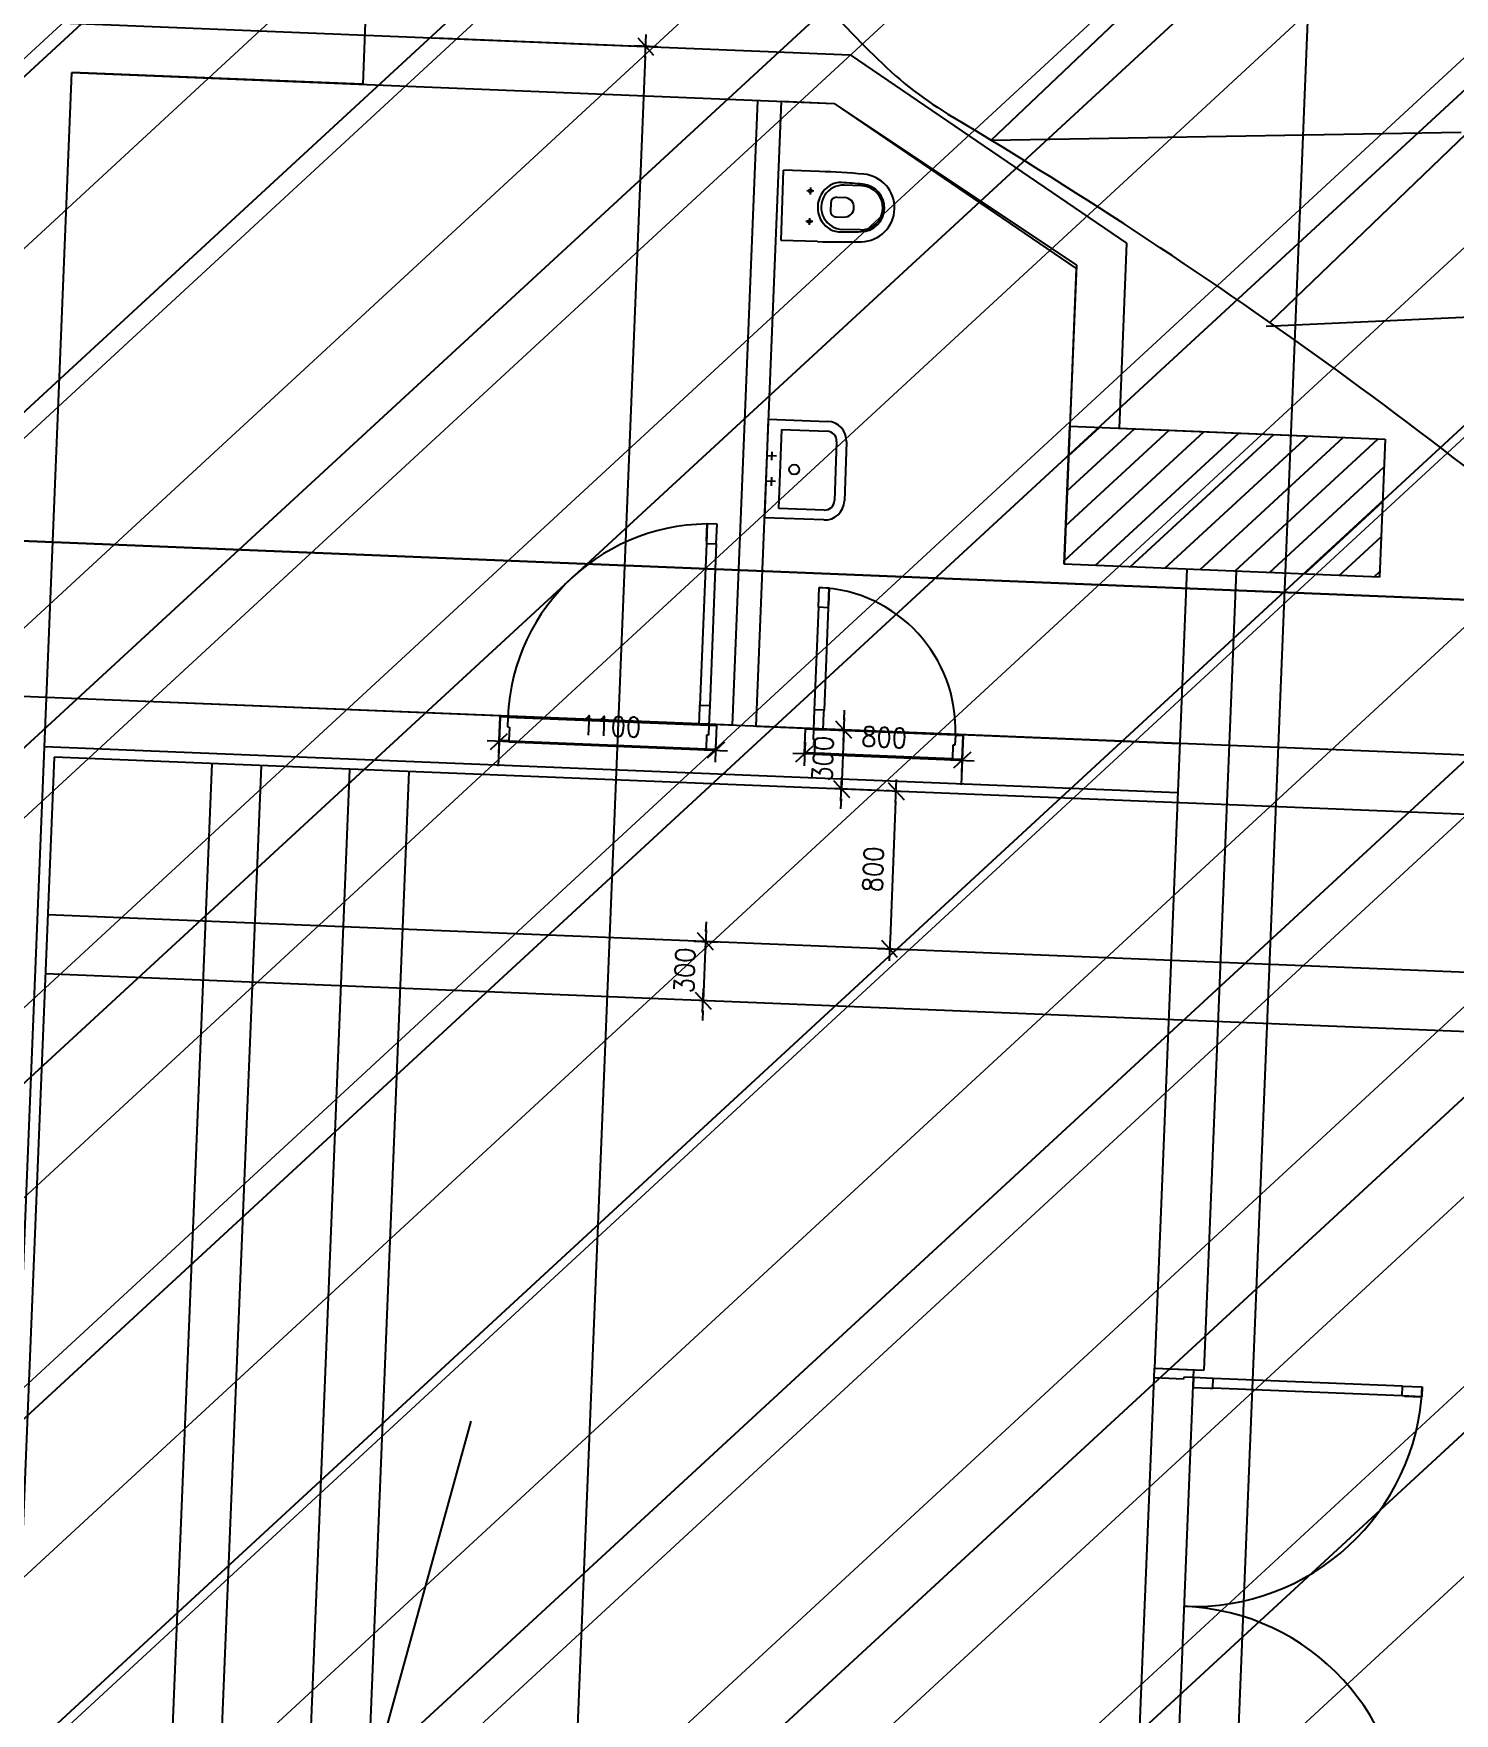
# Model space of a CAD drawing. Extents: x -678889171 to 586587, y -792238163 to 335485.
# Drawn here: x -678715815 to -678708612, y -792148351 to -792139838 of the extents above; entities that cross this region are included whole.
import ezdxf
from ezdxf.enums import TextEntityAlignment as Align

# ---------------------------------------------------------------- set-up
doc = ezdxf.new("R2010")
doc.units = 0
doc.header["$MEASUREMENT"] = 0
doc.layers.get('0').update_dxf_attribs({"color": 8})
for name, color, linetype in [('A-ANNO-LEGN', 252, 'Continuous'), ('A-FLOR-PATT', 252, 'Continuous'), ('A-SITE-PATT', 252, 'Continuous'), ('A-WALL', 252, 'Continuous')]:
    doc.layers.add(name, color=color, linetype=linetype)
doc.layers.add('BASEMENT3 LAYOUT$0$HATCH5', color=252, linetype='Continuous', lineweight=15)
doc.styles.add('Dimension-text', font='simplex.shx', dxfattribs={"width": 0.9})
doc.styles.add('Ground floor Towers$0$$Bas01-Rname$0$EN-SC', font='swissc.ttf')
doc.styles.add('Ground floor Towers$0$$Bas01-Rname$0$EN-SCL', font='swisscl.ttf')
doc.styles.add('Ground floor Towers$0$04-Ground Floor$0$V2-lower ground$0$LEVEL  FOR LICENSE LOWER GR$0$$LG- LEVEL$0$AR-SR', font='sarb.shx')

# ---------------------------------------------------------------- blocks, each defined once
blk = doc.blocks.new('A$C61C61320')
at = {"layer": 'BASEMENT3 LAYOUT$0$HATCH5'}
h = blk.add_hatch(dxfattribs=at)
h.set_pattern_fill('JIS_WOOD', color=256, scale=1000, style=0)
h.set_pattern_definition([(45, (-845680.2949388556, -470481.0696760565), (-499.9999991609842, 499.9999991609843), [])])
h.paths.add_polyline_path([(12440.74077330553, -169431.9252005816), (13408.27617370361, -243253.7315873399), (7111.185080291936, -248399.4795461658), (-61957.46107163071, -237877.8060760189), (-55832.26724016038, -200866.3395951205), (-20860.02674167091, -206712.4958959252), (-20783.43353955913, -208437.764712235), (-16504.6553898881, -208719.7022090854), (-18718.17453308101, -208569.0044804074), (-18168.17453308101, -169431.9252005816)])
blk = doc.blocks.new('_Oblique')
blk.add_line((-0.5, -0.5), (0.5, 0.5))
blk = doc.blocks.new('GR')
at = {"layer": 'A-FLOR-PATT'}
for p, q in [((92790, 94955), (92790, -11880)), ((88014.29829506672, 69947.78126778571), (88016.99966847594, 47635.82792163212)), ((91211.19565984292, 47482.33370149944), (93698.17658383529, 50046.41783898192)), ((92661.27702623485, 46616.51389304848), (95169.48918960683, 49232.78891236339)), ((89442.34031119812, 47825.82792163215), (89442.34031119812, 47945.82792163212)), ((83588.86723368519, 47885.8279216321), (90480.12100023171, 47885.82792163212)), ((89502.3403111981, 47885.82792163214), (89382.34031119813, 47885.82792163214)), ((90480.12100023171, 47885.82792163212), (91918.9368935461, 46988.82892962778)), ((86541.82107551495, 28269.55043544061), (86541.82107551489, 47635.82792163212)), ((86541.82107551489, 47635.82792163212), (90409.79000024739, 47635.82792163212)), ((88016.99966847594, 47635.82792163212), (86541.82107551489, 47635.82792163212)), ((90021.82107551488, 44466.39086637631), (90021.82107551489, 47635.82792163212)), ((90141.82107551488, 44466.39086637631), (90141.82107551489, 47635.82792163212)), ((90141.82107551489, 47635.82792163212), (90408.57489336858, 47635.82792163212)), ((90408.57489336858, 47635.82792163212), (91668.9368935461, 46850.08219212426)), ((90409.79000024739, 47635.82792163212), (91668.9368935461, 46866.4830293191)), ((91211.19565984292, 47482.33370149944), (93590.74240123814, 47619.63639576958)), ((90349.55522256083, 47288.31203829892, 2.105792685905606e-08), (90165.31816819939, 47286.81397081848, 2.105792685905606e-08)), ((90168.2046471299, 46931.82570588653, 2.105792685905606e-08), (90165.31816819939, 47286.81397081847, 2.105792685905606e-08)), ((90323.62605445243, 47188.09789740541, 2.10213916797386e-08), (90288.62721143097, 47187.81331497564, 2.102951060847581e-08)), ((90305.98434172681, 47205.45502770125, 2.10254511441072e-08), (90306.26892415658, 47170.4561846798, 2.10254511441072e-08)), ((90441.69847626846, 47161.15704502544, 2.099405421101612e-08), (90480.78326803031, 47161.47485110262, 2.098498743589933e-08)), ((90564.9440330362, 47224.34845446975, 2.096534677217865e-08), (90476.44565571702, 47224.1076303949, 2.098587546261178e-08)), ((90411.9433957613, 47130.91410892439, 2.100101329279087e-08), (90412.26212808263, 47091.71540474035, 2.100101329279087e-08)), ((90324.88634806997, 47033.10302116752, 2.10213916797386e-08), (90289.88750504851, 47032.81843873776, 2.102951060847581e-08)), ((90307.24463534437, 47050.46015146337, 2.10254511441072e-08), (90307.52921777412, 47015.4613084419, 2.10254511441072e-08)), ((90442.50506418369, 47061.96032423319, 2.099405421101612e-08), (90481.58985594554, 47062.27813031038, 2.098498743589933e-08)), ((90566.76190038935, 47000.78140509671, 2.096534677217865e-08), (90478.27130855747, 46999.5830972879, 2.098587546261178e-08)), ((91918.9368935461, 46988.82892962778), (91918.9368935461, 46050.18461448501)), ((90352.44170149135, 46933.32377336699, 2.105792685905606e-08), (90168.2046471299, 46931.82570588654, 2.105792685905606e-08)), ((91668.9368935461, 46866.4830293191), (91668.9368935461, 45350.18461448501)), ((91668.9368935461, 46850.08219212426), (91668.9368935461, 46050.18461448501)), ((92643.20204981999, 46597.6601812455), (95062.05500700968, 46806.00746915105)), ((90140.5758040841, 46023.33411374078), (90440.57208237877, 46024.82843945768)), ((90143.06634694562, 45523.340316583), (90140.5758040841, 46023.33411374078)), ((90210.82398997234, 45973.68341002562), (90440.82113666492, 45974.82905974191)), ((90212.81642426156, 45573.68837229939), (90210.82398997234, 45973.68341002562)), ((91668.93689275722, 45350.18461532782), (91668.93689275722, 46050.18461532782)), ((91668.93689275722, 46050.18461532782), (93268.93689275722, 46050.18461532782)), ((91668.93689275696, 45899.57671274315), (91819.54479534156, 46050.18461532774)), ((91668.93689275696, 45722.80001744651), (91996.32149063819, 46050.18461532774)), ((91668.93689275696, 45546.02332214988), (92173.09818593482, 46050.18461532774)), ((91668.93689275696, 45369.24662685324), (92349.87488123146, 46050.18461532774)), ((91826.65157652821, 45350.18461532786), (92526.6515765281, 46050.18461532774)), ((91918.9368935461, 46050.18461448501), (92173.09818672396, 46050.18461448466)), ((92003.42827182484, 45350.18461532786), (92703.42827182484, 46050.18461532786)), ((92173.09818672435, 46050.18461448501), (93268.9368935461, 46050.18461448501)), ((92180.20496712148, 45350.18461532786), (92880.20496712148, 46050.18461532786)), ((92356.98166241811, 45350.18461532786), (93056.98166241811, 46050.18461532786)), ((92533.75835771475, 45350.18461532786), (93233.75835771475, 46050.18461532786)), ((93268.93689275722, 46050.18461532782), (93268.93689275722, 45350.18461532782)), ((93268.9368935461, 46050.18461448501), (93268.9368935461, 45350.18461448501)), ((90491.06957066685, 45925.07873431229), (90492.56389638376, 45625.08245601762)), ((90541.06895038263, 45925.32778859844), (90542.56327609954, 45625.33151030377)), ((92710.53505301138, 45350.18461532786), (93268.3945661746, 45908.04412849108)), ((90188.63857383464, 45838.1659973577), (90145.5939377943, 45837.95158567574)), ((90167.22346165546, 45816.53647349655), (90167.00904997351, 45859.58110953689)), ((90167.6525542063, 45730.39316026586), (90167.86696588827, 45687.3485242255)), ((92887.31174830801, 45350.18461532786), (93268.56625382695, 45731.4391208468)), ((90189.28207806745, 45708.97804808666), (90146.23744202712, 45708.7636364047)), ((90442.81357095414, 45574.83402201569), (90212.81642426156, 45573.68837229939)), ((93064.08844360465, 45350.18461532786), (93268.73794147966, 45554.83411320287)), ((89902.70513124515, 45481.67716012475), (89852.70513124517, 45481.67716012475)), ((89852.70513124517, 45481.67716012475), (89852.70513124517, 45394.67716012478)), ((89852.70513124517, 45394.67716012478), (89852.70513124517, 45481.67716012475)), ((89852.70513124517, 45481.67716012475), (89852.70513124517, 45381.67716012479)), ((89902.70513124515, 45381.67716012479), (89902.70513124515, 45481.67716012475)), ((90443.06262524029, 45524.83464229991), (90143.06634694562, 45523.340316583)), ((89852.70513124517, 45381.67716012479), (89902.70513124515, 45381.67716012479)), ((89852.70513124517, 45381.67716012479), (89852.70513124517, 44561.67716012501)), ((89902.70513124514, 45381.67716012479), (89902.70513124515, 44561.67716012501)), ((93240.86513890128, 45350.18461532786), (93268.90962913213, 45378.22910555871)), ((93268.93689275722, 45350.18461532782), (91668.93689275722, 45350.18461532782)), ((93268.9368935461, 45350.18461448501), (91668.9368935461, 45350.18461448501)), ((92291.38454055632, 45350.18461448502), (92291.38430393486, 41298.74512721892)), ((92541.38454055632, 45350.18461448501), (92541.38430393486, 41298.74511261785)), ((-6630, 45255), (113465, 45255)), ((81563.65961507708, 45253.74806565287), (111510.5844210479, 45253.74806565287)), ((90432.70513124512, 45081.67716012482), (90432.70513124512, 45181.67716012478)), ((90432.70513124512, 45181.67716012478), (90482.70513124511, 45181.67716012478)), ((90482.70513124511, 45181.67716012478), (90482.70513124511, 45094.67716012481)), ((90482.70513124511, 45094.67716012481), (90482.70513124511, 45181.67716012478)), ((90482.70513124511, 45181.67716012478), (90482.70513124511, 45081.67716012482)), ((90482.70513124511, 45081.67716012482), (90432.70513124512, 45081.67716012482)), ((90432.70513124514, 45081.67716012482), (90432.70513124512, 44561.67716012504)), ((90482.70513124511, 45081.67716012482), (90482.70513124511, 44561.67716012504)), ((89852.70513124517, 44561.67716012501), (89902.70513124515, 44561.67716012501)), ((89852.70513124517, 44548.67716012501), (89852.70513124517, 44561.67716012501)), ((89852.70513124517, 44461.67716012505), (89852.70513124517, 44548.67716012501)), ((89902.70513124515, 44561.67716012501), (89902.70513124515, 44461.67716012505)), ((90482.70513124511, 44561.67716012504), (90432.70513124512, 44561.67716012504)), ((90432.70513124512, 44561.67716012504), (90432.70513124512, 44461.67716012508)), ((90482.70513124511, 44548.67716012504), (90482.70513124511, 44561.67716012504)), ((90482.70513124511, 44461.67716012508), (90482.70513124511, 44548.67716012504)), ((90586.7010720749, 44526.39852943646, -1.730370922371871e-09), (90586.7010720749, 44406.39852943649, -1.730370922371871e-09)), ((97615.81172020196, 44466.49528032186), (86292.19453168962, 44466.33384598832)), ((90021.82107551488, 44466.39086637631), (86541.8210755149, 44466.33740477118)), ((88842.70513124546, 44341.67716012518), (88842.70513124546, 44461.67716012505)), ((88882.70513124544, 44461.67716012505), (88842.70513124546, 44461.67716012505)), ((88842.70513124547, 44461.67716012511), (88842.70513124547, 44211.67716012511)), ((88882.70513124544, 44461.67716012505), (88882.70513124544, 44411.67716012507)), ((88882.70513124544, 44461.67716012505), (89902.70513124515, 44461.67716012505)), ((89902.70513124515, 44461.67716012505), (89852.70513124517, 44461.67716012505)), ((89902.70513124515, 44461.67716012505), (89902.70513124515, 44411.67716012507)), ((89902.70513124515, 44461.67716012505), (89942.70513124514, 44461.67716012505)), ((89942.70513124514, 44341.67716012518), (89942.70513124514, 44461.67716012505)), ((90141.82107551488, 44466.39086637631), (92291.38448894063, 44466.41937300821)), ((90392.70513124514, 44341.67716012521), (90392.70513124514, 44461.67716012508)), ((90432.70513124512, 44461.67716012508), (90392.70513124514, 44461.67716012508)), ((90432.70513124512, 44461.67716012508), (90432.70513124512, 44411.67716012509)), ((90432.70513124512, 44461.67716012508), (90482.70513124511, 44461.67716012508)), ((91152.70513124483, 44461.67716012508), (90432.70513124512, 44461.67716012508)), ((90526.70107207491, 44466.39852943648, -1.730370922371871e-09), (90646.70107207488, 44466.39852943648, -1.730370922371871e-09)), ((91152.70513124483, 44461.67716012508), (91152.70513124483, 44411.67716012509)), ((91152.70513124483, 44461.67716012508), (91192.70513124482, 44461.67716012508)), ((91192.70513124482, 44341.67716012521), (91192.70513124482, 44461.67716012508)), ((91192.70513124482, 44461.67716012511), (91192.70513124482, 44211.67716012512)), ((88800.70513124547, 44294.67716012509), (88884.70513124547, 44378.67716012509)), ((88842.70513124547, 44396.67716012508), (88842.70513124547, 44276.67716012511)), ((88882.70513124544, 44411.67716012507), (88892.70513124544, 44411.67716012507)), ((88892.70513124544, 44411.67716012507), (88892.70513124546, 44341.67716012518)), ((89892.70513124515, 44411.67716012507), (89892.70513124515, 44341.67716012518)), ((89902.70513124515, 44411.67716012507), (89892.70513124515, 44411.67716012507)), ((89984.70513124514, 44378.67716012509), (89900.70513124514, 44294.67716012509)), ((89942.70513124514, 44276.67716012511), (89942.70513124514, 44396.67716012508)), ((90350.70513124514, 44294.67716012512), (90434.70513124514, 44378.67716012512)), ((90392.70513124514, 44396.67716012511), (90392.70513124514, 44276.67716012514)), ((90432.70513124512, 44411.67716012509), (90442.70513124512, 44411.67716012509)), ((90442.70513124512, 44411.67716012509), (90442.70513124512, 44341.67716012521)), ((91152.70513124483, 44411.67716012509), (91142.70513124483, 44411.67716012509)), ((91142.70513124483, 44411.67716012509), (91142.70513124482, 44341.67716012521)), ((91234.7051312448, 44378.67716012512), (91150.7051312448, 44294.67716012512)), ((91192.7051312448, 44276.67716012514), (91192.7051312448, 44396.67716012511)), ((88902.70513124546, 44336.67716012509), (88782.70513124549, 44336.67716012509)), ((88892.70513124546, 44341.67716012518), (88842.70513124546, 44341.67716012518)), ((88892.70513124544, 44341.67716012518), (89892.70513124515, 44341.67716012518)), ((89882.70513124515, 44336.67716012509), (90002.70513124512, 44336.67716012509)), ((89892.70513124515, 44341.67716012518), (89942.70513124514, 44341.67716012518)), ((90452.70513124512, 44336.67716012512), (90332.70513124515, 44336.67716012512)), ((90442.70513124512, 44341.67716012521), (90392.70513124514, 44341.67716012521)), ((91142.70513124483, 44341.67716012521), (90442.70513124512, 44341.67716012521)), ((91132.70513124482, 44336.67716012512), (91252.70513124479, 44336.67716012512)), ((91142.70513124482, 44341.67716012521), (91192.70513124482, 44341.67716012521)), ((92291.38447433994, 44216.42573258309), (86541.82491614745, 44216.33740480069)), ((90586.7010720749, 44106.15007087151, -1.730370922371871e-09), (90586.7010720749, 44226.15007087148, -1.730370922371871e-09)), ((90864.00080238322, 44106.15271491834, -1.730370922371871e-09), (90864.00080238322, 44226.15271491831, -1.730370922371871e-09)), ((97615.81172020196, 44166.49528032186), (86592.19453168962, 44165.93453771685)), ((86592.19453168962, 44165.93453771685), (86592.19453168962, 28319.29129949667)), ((87392.19453168963, 44165.97523162669), (87392.19453168962, 28319.33238425256)), ((87642.19453169063, 44165.98794847351), (87642.19453168954, 28319.34522323879)), ((88091.46477339265, 44166.01080167692), (88092.25802826023, 28319.3683366749)), ((88392.19453169056, 44166.02609901399), (88392.25101848236, 28319.38374309836)), ((90646.70107207488, 44166.1500708715, -1.730370922371871e-09), (90526.70107207491, 44166.1500708715, -1.730370922371871e-09)), ((90924.0008023832, 44166.15271491832, -1.730370922371871e-09), (90804.00080238323, 44166.15271491832, -1.730370922371871e-09)), ((89929.969010116, 43426.07767652697, -1.730370922371871e-09), (89929.969010116, 43306.077676527, -1.730370922371871e-09)), ((90864.00080238322, 43426.12603985256, -1.730370922371871e-09), (90864.00080238322, 43306.12603985259, -1.730370922371871e-09)), ((97615.81172020196, 43366.49528032186), (86592.19453168963, 43365.89086957539)), ((89869.96901011601, 43366.07767652698, -1.730370922371871e-09), (89989.96901011598, 43366.07767652698, -1.730370922371871e-09)), ((90804.00080238323, 43366.12603985258, -1.730370922371871e-09), (90924.0008023832, 43366.12603985258, -1.730370922371871e-09)), ((89929.969010116, 43006.07767742922, -1.730370922371871e-09), (89929.969010116, 43126.07767742919, -1.730370922371871e-09)), ((97615.81172020196, 43066.49528032186), (86592.19453168962, 43065.89086957539)), ((89989.96901011598, 43066.0776774292, -1.730370922371871e-09), (89869.96901011601, 43066.0776774292, -1.730370922371871e-09)), ((92291.38606859717, 41298.74511261785), (92541.38430393486, 41298.74511261785)), ((92291.386084295, 41298.74511261786), (92491.386084295, 41298.74511261785)), ((92291.386084295, 41248.74511261785), (92291.386084295, 41298.74511261786)), ((92491.386084295, 41258.74511261785), (92491.386084295, 41298.74511261785)), ((92441.386084295, 41248.74511261785), (92291.386084295, 41248.74511261785)), ((92291.38608429498, 38948.74511261786), (92291.386084295, 41248.74511261785)), ((92491.386084295, 41258.74511261785), (92441.386084295, 41258.74511261785)), ((92441.386084295, 41258.74511261785), (92441.386084295, 41248.74511261785)), ((92491.38608429498, 38938.74511261786), (92491.386084295, 41258.74511261786)), ((92591.386084295, 41258.74511261786), (92491.386084295, 41258.74511261786)), ((92491.386084295, 41258.74511261786), (92491.386084295, 41208.74511261786)), ((92491.386084295, 41208.74511261786), (92578.386084295, 41208.74511261786)), ((92578.386084295, 41208.74511261786), (92591.386084295, 41208.74511261786)), ((92591.386084295, 41208.74511261786), (92591.386084295, 41258.74511261786)), ((93551.386084295, 41258.74511261786), (92591.386084295, 41258.74511261786)), ((93551.386084295, 41208.74511261786), (92591.386084295, 41208.74511261786)), ((93551.386084295, 41208.74511261786), (93551.386084295, 41258.74511261786)), ((93551.386084295, 41258.74511261786), (93651.38608429498, 41258.74511261786)), ((93651.38608429498, 41208.74511261786), (93551.386084295, 41208.74511261786)), ((93651.38608429498, 41208.74511261786), (93564.38608429498, 41208.74511261786)), ((93564.38608429498, 41208.74511261786), (93651.38608429498, 41208.74511261786)), ((93651.38608429498, 41258.74511261786), (93651.38608429498, 41208.74511261786)), ((88840, 40890), (78293.22533598491, -4381.742082887409))]:
    blk.add_line(p, q, dxfattribs=at)
at = {"layer": 'A-FLOR-PATT', "ltscale": 17}
for p, q in [((88377.36466889459, 47885.82792163214), (89492.34031119812, 47885.82792163214)), ((89442.34031119812, 47835.82792163214), (89442.34031119813, 28221.27802487522)), ((90586.7010720749, 44516.39852943648, -1.730370922371871e-09), (90586.7010720749, 44566.39852943648, -1.730370922371871e-09)), ((90779.33721443011, 44466.39852943648, -1.730370922371871e-09), (90536.7010720749, 44466.39852943648, -1.730370922371871e-09)), ((90586.7010720749, 44466.39852943648, -1.730370922371871e-09), (90586.7010720749, 44166.1500708715, -1.730370922371871e-09)), ((88892.70513124547, 44336.67716012509), (89892.70513124514, 44336.67716012509)), ((90442.70513124514, 44336.67716012512), (91142.7051312448, 44336.67716012512)), ((90779.35248728494, 44166.1500708715, -1.730370922371871e-09), (90536.7010720749, 44166.1500708715, -1.730370922371871e-09)), ((90586.7010720749, 44116.1500708715, -1.730370922371871e-09), (90586.7010720749, 44066.1500708715, -1.730370922371871e-09)), ((90831.33169840022, 44166.15271491832, -1.730370922371871e-09), (90814.00080238322, 44166.15271491832, -1.730370922371871e-09)), ((90864.00080238322, 44116.15271491832, -1.730370922371871e-09), (90864.00080238322, 43416.12603985258, -1.730370922371871e-09)), ((89929.969010116, 43416.07767652698, -1.730370922371871e-09), (89929.969010116, 43466.07767652698, -1.730370922371871e-09)), ((89949.29530601688, 43366.07767652698, -1.730370922371871e-09), (89879.969010116, 43366.07767652698, -1.730370922371871e-09)), ((89929.969010116, 43366.07767652698, -1.730370922371871e-09), (89929.969010116, 43066.0776774292, -1.730370922371871e-09)), ((90831.37556283387, 43366.12603985258, -1.730370922371871e-09), (90814.00080238322, 43366.12603985258, -1.730370922371871e-09)), ((89949.31175463107, 43066.0776774292, -1.730370922371871e-09), (89879.969010116, 43066.0776774292, -1.730370922371871e-09)), ((89929.969010116, 43016.0776774292, -1.730370922371871e-09), (89929.969010116, 42966.0776774292, -1.730370922371871e-09))]:
    blk.add_line(p, q, dxfattribs=at)
at = {"layer": 'A-FLOR-PATT'}
for centre, radius in [((90306.1266329417, 47187.95560619052, 2.10254511441072e-08), 7.5), ((90307.38692655924, 47032.96072995264, 2.10254511441072e-08), 7.5), ((90281.81933871904, 45774.03456716311), 25.00000000000003)]:
    blk.add_circle(centre, radius, dxfattribs=at)
for centre, radius, start, end in [((96078.04170011061, 53876.32767223183), 8115.851994610711, 186.6234276462832, 227.7486760622423), ((91965.8412136391, 49349.35818050259), 2000, 227.7486760622423, 241.5337192407535), ((78693.43542644178, 24870.28367994184), 25845.67908642259, 51.16396538095085, 61.53371924075348), ((90382.07892882, 43288.44426441767, 2.096326066798463e-08), 4000.00000000032, 87.25771553145083, 90.46587290908535), ((90565.24823463752, 47112.56001258859, 2.09632606679855e-08), 171.4999999999992, 273.674030286725, 87.25771553144904), ((90476.75116014041, 47111.8404255876, 2.09860163473836e-08), 130, 124.1839697999113, 236.7477760182929), ((90476.75116014041, 47111.8404255876, 2.09860163473836e-08), 112.2676204798005, 90.1559143738588, 270.775831444768), ((90459.89560147698, 47136.65755963131, 2.098987938359256e-08), 100, 88.84155086852172, 124.1839697999113), ((90441.9424040654, 47131.15803672132, 2.099405421101612e-08), 30, 90.46587290915966, 180.4658729091563), ((90382.07892882015, 43288.44426441799, 2.10151880886859e-08), 3949, 87.2577155314025, 88.84155086852172), ((90481.18656198792, 47111.8764907065, 2.098498743589933e-08), 49.59999999999997, 270.4658729091597, 90.46587290915966), ((90565.24823463753, 47112.56001258859, 2.096548705614807e-08), 111.7888557810301, 270.775831444768, 90.1559143738588), ((90565.24823463753, 47112.56001258859, 2.096548705614807e-08), 120.5, 273.6740302861749, 87.2577155314025), ((90442.26113638673, 47091.9593325373, 2.099405421101612e-08), 30, 180.4658729091563, 270.4658729091597), ((90460.30138943346, 47086.75247940444, 2.098987938359256e-08), 100, 236.7477760182929, 272.0901949497449), ((90319.91799523204, 50933.19154724792, 2.101518808868593e-08), 3949, 272.0901949497449, 273.6740302861749), ((90319.91799523204, 50933.19154724788, 2.101518808868591e-08), 3999.999999999972, 270.4658729090873, 273.6740302867218), ((90441.07019095108, 45924.82968002613), 99.99999999999758, 0.2853963695077776, 90.28539636950777), ((90441.07019095107, 45924.82968002613), 50.00000000000239, 0.2853963695077361, 90.2853963694994), ((90442.56451666798, 45624.83340173146), 50.00000000000243, 270.2853963695161, 0.2853963695077361), ((90442.56451666798, 45624.83340173146), 100.0000000000048, 270.2853963695077, 0.2853963695035673), ((89902.70513124515, 44461.67716012505), 1019.999999999704, 90, 180), ((90432.70513124512, 44461.67716012508), 719.9999999997044, 0, 90), ((-55663.02808184421, -578856.4866396398), 623364.7764122983, 74.61102897088065, 88.715678869106), ((-55662.04957572921, -578844.685925062), 622702.9587305912, 74.61095202551606, 88.71574447441284), ((92491.386084295, 41258.74511261786), 1159.999999999998, 270, 0), ((92491.38608429498, 38938.74511261786), 1159.999999999998, 0, 90)]:
    blk.add_arc(centre, radius, start, end, dxfattribs=at)
for p in [(89442.34031119812, 47885.82792163214), (90586.7010720749, 44466.39852943648, -1.730370922371871e-09), (88842.70513124547, 44336.67716012509), (89942.70513124514, 44336.67716012509), (90392.70513124514, 44336.67716012512), (91192.7051312448, 44336.67716012512), (90586.7010720749, 44166.1500708715, -1.730370922371871e-09), (90864.00080238322, 44166.15271491832, -1.730370922371871e-09), (89929.969010116, 43366.07767652698, -1.730370922371871e-09), (90864.00080238322, 43366.12603985258, -1.730370922371871e-09), (89929.969010116, 43066.0776774292, -1.730370922371871e-09)]:
    blk.add_point(p, dxfattribs=at)
for p, xscale, yscale, zscale, rotation in [((89442.34031119812, 47885.82792163214), 84.00000000000001, 84.00000000000001, 84.00000000000001, 270), ((90586.7010720749, 44466.39852943648, -1.730370922371871e-09), 83.99999999999999, 83.99999999999999, 83.99999999999999, 89.99999999999999), ((90586.7010720749, 44166.1500708715, -1.730370922371871e-09), 84.00000000000001, 84.00000000000001, 84.00000000000001, 270), ((90864.00080238322, 44166.15271491832, -1.730370922371871e-09), 84.00000000000001, 84.00000000000001, 84.00000000000001, 270), ((89929.969010116, 43366.07767652698, -1.730370922371871e-09), 83.99999999999999, 83.99999999999999, 83.99999999999999, 89.99999999999999), ((90864.00080238322, 43366.12603985258, -1.730370922371871e-09), 83.99999999999999, 83.99999999999999, 83.99999999999999, 89.99999999999999), ((89929.969010116, 43066.0776774292, -1.730370922371871e-09), 84.00000000000001, 84.00000000000001, 84.00000000000001, 270)]:
    blk.add_blockref('_Oblique', p, dxfattribs=dict(at, xscale=xscale, yscale=yscale, zscale=zscale, rotation=rotation))
at = {"layer": 'A-FLOR-PATT', "style": 'Dimension-text', "width": 0.9}
for s, p in [('1100', (89251.27655981675, 44386.67716012509)), ('800', (90676.99084553067, 44386.67716012512))]:
    blk.add_text(s, height=100, dxfattribs=at).set_placement(p)
for s, p in [('300', (90536.7010720749, 44200.56001443967, -1.730370922371871e-09)), ('800', (90814.00080238322, 43650.42509167113, -1.730370922371871e-09)), ('300', (89879.969010116, 43100.36339126377, -1.730370922371871e-09))]:
    blk.add_text(s, height=100, rotation=90, dxfattribs=at).set_placement(p)
at = {"layer": 'A-FLOR-PATT', "style": 'Ground floor Towers$0$04-Ground Floor$0$V2-lower ground$0$LEVEL  FOR LICENSE LOWER GR$0$$LG- LEVEL$0$AR-SR', "flags": 12}
for tag, p in [('L', (30296.07288644527, 72859.53473235783)), ('P', (30237.50458115668, 72203.99769414036))]:
    blk.add_attdef(tag, text='', height=500, dxfattribs=at).set_placement(p, align=Align.RIGHT)
at = {"layer": 'A-FLOR-PATT'}
for tag, p, height, style in [('N', (85492.25876324323, 56633.4995742733), 250, 'Ground floor Towers$0$$Bas01-Rname$0$EN-SC'), ('N', (89389.48149106537, 56633.4995742733), 250, 'Ground floor Towers$0$$Bas01-Rname$0$EN-SC'), ('N', (94597.61363499537, 56633.4995742733), 250, 'Ground floor Towers$0$$Bas01-Rname$0$EN-SC'), ('AN', (85922.66280553787, 56313.08159666645), 200, 'Ground floor Towers$0$$Bas01-Rname$0$EN-SCL'), ('AN', (89819.88553336001, 56313.08159666645), 200, 'Ground floor Towers$0$$Bas01-Rname$0$EN-SCL'), ('AN', (95028.01767729002, 56313.08159666645), 200, 'Ground floor Towers$0$$Bas01-Rname$0$EN-SCL'), ('SN', (85299.47460008037, 56025.08594095582), 200, 'Ground floor Towers$0$$Bas01-Rname$0$EN-SCL'), ('F', (85927.04975899268, 56008.67972904726), 200, 'Ground floor Towers$0$$Bas01-Rname$0$EN-SCL'), ('SN', (89196.69732790251, 56025.08594095582), 200, 'Ground floor Towers$0$$Bas01-Rname$0$EN-SCL'), ('F', (89824.27248681482, 56008.67972904726), 200, 'Ground floor Towers$0$$Bas01-Rname$0$EN-SCL'), ('SN', (94404.82947183252, 56025.08594095582), 200, 'Ground floor Towers$0$$Bas01-Rname$0$EN-SCL'), ('F', (95032.40463074483, 56008.67972904726), 200, 'Ground floor Towers$0$$Bas01-Rname$0$EN-SCL')]:
    blk.add_attdef(tag, p, '', height=height, dxfattribs=dict(at, style=style))
at = {"layer": 'A-FLOR-PATT', "style": 'Ground floor Towers$0$$Bas01-Rname$0$EN-SCL', "width": 0.8}
for p in [(85305.16036184286, 56295.1433535593), (89202.383089665, 56295.1433535593), (94410.51523359501, 56295.1433535593)]:
    blk.add_attdef('FN', p, '', height=250, dxfattribs=at)

msp = doc.modelspace()

# ---------------------------------------------------------------- block references
at = {"layer": 'A-SITE-PATT', "rotation": 357.6731745000001}
msp.add_blockref('A$C61C61320', (-678706236.4347705, -791940527.995869, -212772), dxfattribs=at)

# ---------------------------------------------------------------- next in the draw order: block references
at = {"layer": 'A-WALL', "rotation": 357.6731745000001}
msp.add_blockref('GR', (-678804025.0995113, -792184118.4910543, -212772), dxfattribs=at)

# ---------------------------------------------------------------- next in the draw order: hatches: boundary and pattern name
at = {"layer": 'A-ANNO-LEGN'}
h = msp.add_hatch(dxfattribs=at)
h.set_pattern_fill('ANSI31', color=256, scale=10000, angle=-2.326825500000001)
h.set_pattern_definition([(42.6731745, (-679564563.7146958, -792179516.537627), (-847.2693918303064, 919.0400305032981), [])])
h.paths.add_polyline_path([(-678777672.8996642, -792179735.1176345), (-678770187.1392597, -792139007.139102), (-678733063.7379951, -792148537.2472874), (-678731444.0167841, -792108675.140868), (-678688692.2204224, -792110162.0728618), (-678692240.0211401, -792193145.4692618), (-678709626.0473782, -792200229.2193018), (-678779081.755804, -792187036.6399584)])

doc.saveas('drawing.dxf')
